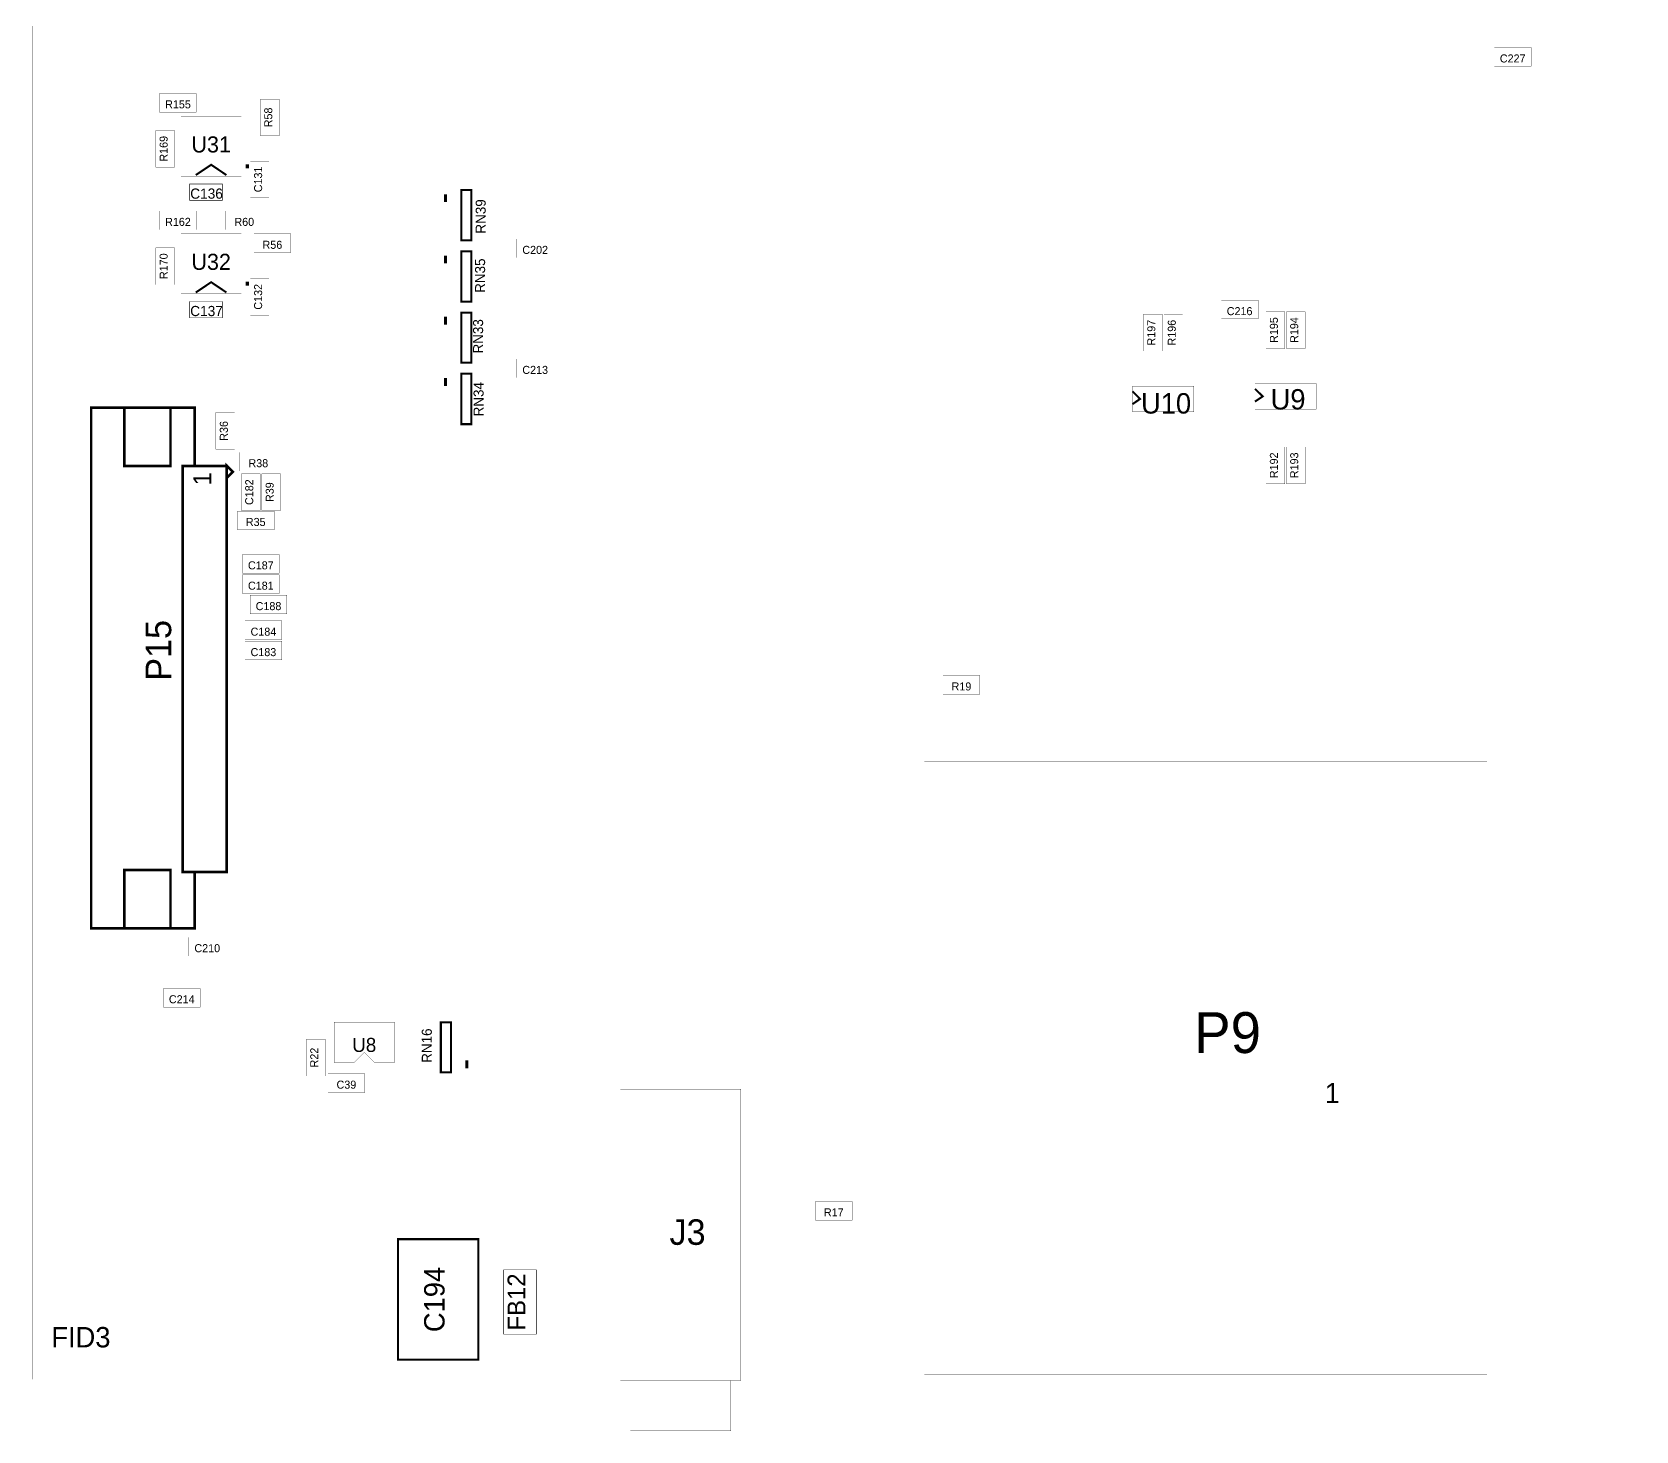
# Model space of a CAD drawing. Extents: x -13.6 to 13.7, y -11.8 to 11.8.
# Drawn here: x -13.55 to 0.02, y -11.77 to 0.07 of the extents above; entities that cross this region are included whole.
import ezdxf
from ezdxf.enums import TextEntityAlignment as Align

# ---------------------------------------------------------------- set-up
doc = ezdxf.new("R2010")
doc.units = 0
for name, color, linetype in [('ASSEMBLY_OUTLIN', 15, 'CONTINUOUS'), ('ASSEMBLY_REF_DE', 15, 'CONTINUOUS'), ('BOARD_OUTLINE', 10, 'CONTINUOUS')]:
    doc.layers.add(name, color=color, linetype=linetype)
doc.styles.add('STYLE_12', font='TXT', dxfattribs={"height": 0.17272})
doc.styles.add('STYLE_15', font='TXT', dxfattribs={"height": 0.2159})
doc.styles.add('STYLE_17', font='TXT', dxfattribs={"height": 0.085})
doc.styles.add('STYLE_21', font='TXT', dxfattribs={"height": 0.068})
doc.styles.add('STYLE_23', font='TXT', dxfattribs={"height": 0.068})
doc.styles.add('STYLE_24', font='TXT', dxfattribs={"height": 0.119})
doc.styles.add('STYLE_28', font='TXT', dxfattribs={"height": 0.1513})
doc.styles.add('STYLE_29', font='TXT', dxfattribs={"height": 0.08636})
doc.styles.add('STYLE_31', font='TXT', dxfattribs={"height": 0.17272})
doc.styles.add('STYLE_33', font='TXT', dxfattribs={"height": 0.17})
doc.styles.add('STYLE_39', font='TXT', dxfattribs={"height": 0.34544})
doc.styles.add('STYLE_5', font='TXT', dxfattribs={"height": 0.2159})
doc.styles.add('STYLE_6', font='TXT', dxfattribs={"height": 0.136})
doc.styles.add('STYLE_7', font='TXT', dxfattribs={"height": 0.15113})

msp = doc.modelspace()

# ---------------------------------------------------------------- linework, layer by layer
at = {"layer": 'ASSEMBLY_OUTLIN'}
for points, const_width in [([(-0.87, -0.224), (-0.87, -0.066), (-1.181, -0.066), (-1.181, -0.224), (-0.87, -0.224)], 0.002), ([(-12.162, -0.613), (-12.162, -0.454), (-12.473, -0.454), (-12.473, -0.613), (-12.162, -0.613)], 0.002), ([(-11.461, -0.813), (-11.461, -0.502), (-11.619, -0.502), (-11.619, -0.813), (-11.461, -0.813)], 0.002), ([(-11.781, -1.156), (-11.781, -0.646), (-12.291, -0.646), (-12.291, -1.156), (-11.781, -1.156)], 0.002), ([(-12.346, -1.078), (-12.346, -0.767), (-12.504, -0.767), (-12.504, -1.078), (-12.346, -1.078)], 0.002), ([(-11.907, -1.144), (-12.036, -1.057), (-12.166, -1.144)], 0.017), ([(-11.73, -1.087), (-11.73, -1.053)], 0.0255), ([(-11.547, -1.337), (-11.547, -1.026), (-11.705, -1.026), (-11.705, -1.337), (-11.547, -1.337)], 0.002), ([(-11.941, -1.358), (-11.941, -1.22), (-12.218, -1.22), (-12.218, -1.358), (-11.941, -1.358)], 0.00432), ([(-10.054, -1.307), (-10.054, -1.373)], 0.0255), ([(-9.835, -1.696), (-9.835, -1.271), (-9.92, -1.271), (-9.92, -1.696), (-9.835, -1.696)], 0.0173), ([(-12.162, -1.606), (-12.162, -1.448), (-12.473, -1.448), (-12.473, -1.606), (-12.162, -1.606)], 0.002), ([(-11.6, -1.606), (-11.6, -1.448), (-11.911, -1.448), (-11.911, -1.606), (-11.6, -1.606)], 0.002), ([(-12.346, -2.071), (-12.346, -1.76), (-12.504, -1.76), (-12.504, -2.071), (-12.346, -2.071)], 0.002), ([(-11.781, -2.149), (-11.781, -1.639), (-12.291, -1.639), (-12.291, -2.149), (-11.781, -2.149)], 0.002), ([(-11.363, -1.8), (-11.363, -1.642), (-11.674, -1.642), (-11.674, -1.8), (-11.363, -1.8)], 0.002), ([(-9.139, -1.843), (-9.139, -1.685), (-9.45, -1.685), (-9.45, -1.843), (-9.139, -1.843)], 0.002), ([(-10.054, -1.825), (-10.054, -1.891)], 0.0255), ([(-9.835, -2.214), (-9.835, -1.789), (-9.92, -1.789), (-9.92, -2.214), (-9.835, -2.214)], 0.0173), ([(-11.73, -2.08), (-11.73, -2.046)], 0.0255), ([(-11.547, -2.33), (-11.547, -2.019), (-11.705, -2.019), (-11.705, -2.33), (-11.547, -2.33)], 0.002), ([(-11.907, -2.137), (-12.036, -2.05), (-12.166, -2.137)], 0.017), ([(-11.941, -2.351), (-11.941, -2.213), (-12.218, -2.213), (-12.218, -2.351), (-11.941, -2.351)], 0.00432), ([(-9.835, -2.732), (-9.835, -2.307), (-9.92, -2.307), (-9.92, -2.732), (-9.835, -2.732)], 0.0173), ([(-3.18, -2.361), (-3.18, -2.203), (-3.491, -2.203), (-3.491, -2.361), (-3.18, -2.361)], 0.002), ([(-2.954, -2.611), (-2.954, -2.3), (-3.113, -2.3), (-3.113, -2.611), (-2.954, -2.611)], 0.002), ([(-2.782, -2.611), (-2.782, -2.3), (-2.94, -2.3), (-2.94, -2.611), (-2.782, -2.611)], 0.002), ([(-10.054, -2.343), (-10.054, -2.409)], 0.0255), ([(-3.991, -2.632), (-3.991, -2.321), (-4.149, -2.321), (-4.149, -2.632), (-3.991, -2.632)], 0.002), ([(-3.818, -2.632), (-3.818, -2.321), (-3.976, -2.321), (-3.976, -2.632), (-3.818, -2.632)], 0.002), ([(-9.139, -2.858), (-9.139, -2.7), (-9.45, -2.7), (-9.45, -2.858), (-9.139, -2.858)], 0.002), ([(-10.054, -2.861), (-10.054, -2.927)], 0.0255), ([(-9.835, -3.251), (-9.835, -2.825), (-9.92, -2.825), (-9.92, -3.251), (-9.835, -3.251)], 0.0173), ([(-4.242, -2.973), (-4.178, -3.038), (-4.242, -3.081)], 0.0173), ([(-3.724, -3.146), (-3.724, -2.93), (-4.242, -2.93), (-4.242, -3.146), (-3.724, -3.146)], 0.002), ([(-3.206, -2.952), (-3.141, -3.016), (-3.206, -3.06)], 0.0173), ([(-2.688, -3.124), (-2.688, -2.908), (-3.206, -2.908), (-3.206, -3.124), (-2.688, -3.124)], 0.002), ([(-12.176, -3.604), (-12.175, -3.111), (-13.051, -3.111), (-13.051, -7.514), (-12.176, -7.514), (-12.176, -7.038), (-11.904, -7.038), (-11.904, -3.604), (-12.176, -3.604)], 0.0221), ([(-12.38, -3.604), (-12.38, -3.111), (-12.771, -3.111), (-12.771, -3.604), (-12.38, -3.604)], 0.0221), ([(-11.837, -3.463), (-11.837, -3.152), (-11.996, -3.152), (-11.996, -3.463), (-11.837, -3.463)], 0.002), ([(-11.482, -3.647), (-11.482, -3.489), (-11.793, -3.489), (-11.793, -3.647), (-11.482, -3.647)], 0.002), ([(-2.954, -3.755), (-2.954, -3.444), (-3.113, -3.444), (-3.113, -3.755), (-2.954, -3.755)], 0.002), ([(-2.782, -3.755), (-2.782, -3.444), (-2.94, -3.444), (-2.94, -3.755), (-2.782, -3.755)], 0.002), ([(-11.904, -7.038), (-11.904, -3.604), (-12.278, -3.604), (-12.278, -7.038), (-11.904, -7.038)], 0.0221), ([(-11.904, -3.604), (-11.853, -3.655), (-11.904, -3.706), (-11.904, -3.604)], 0.0221), ([(-11.622, -3.982), (-11.622, -3.671), (-11.78, -3.671), (-11.78, -3.982), (-11.622, -3.982)], 0.002), ([(-11.449, -3.982), (-11.449, -3.671), (-11.607, -3.671), (-11.607, -3.982), (-11.449, -3.982)], 0.002), ([(-11.503, -4.144), (-11.503, -3.986), (-11.814, -3.986), (-11.814, -4.144), (-11.503, -4.144)], 0.002), ([(-11.46, -4.511), (-11.46, -4.353), (-11.771, -4.353), (-11.771, -4.511), (-11.46, -4.511)], 0.002), ([(-11.46, -4.684), (-11.46, -4.525), (-11.771, -4.525), (-11.771, -4.684), (-11.46, -4.684)], 0.002), ([(-11.395, -4.856), (-11.395, -4.698), (-11.706, -4.698), (-11.706, -4.856), (-11.395, -4.856)], 0.002), ([(-11.438, -5.072), (-11.438, -4.914), (-11.75, -4.914), (-11.75, -5.072), (-11.438, -5.072)], 0.002), ([(-11.438, -5.245), (-11.438, -5.087), (-11.75, -5.087), (-11.75, -5.245), (-11.438, -5.245)], 0.002), ([(-5.533, -5.535), (-5.533, -5.377), (-5.845, -5.377), (-5.845, -5.535), (-5.533, -5.535)], 0.002), ([(-1.243, -11.291), (-1.243, -6.106), (-6.003, -6.106), (-6.003, -11.291), (-1.243, -11.291)], 0.002), ([(-12.38, -7.514), (-12.38, -7.021), (-12.771, -7.021), (-12.771, -7.514), (-12.38, -7.514)], 0.0221), ([(-11.913, -7.749), (-11.913, -7.591), (-12.225, -7.591), (-12.225, -7.749), (-11.913, -7.749)], 0.002), ([(-12.129, -8.181), (-12.129, -8.023), (-12.44, -8.023), (-12.44, -8.181), (-12.129, -8.181)], 0.002), ([(-10.486, -8.649), (-10.655, -8.649), (-10.741, -8.564), (-10.827, -8.649), (-10.996, -8.649), (-10.996, -8.309), (-10.486, -8.309), (-10.486, -8.649)], 0.002), ([(-10.008, -8.734), (-10.008, -8.309), (-10.093, -8.309), (-10.093, -8.734), (-10.008, -8.734)], 0.0173), ([(-11.072, -8.764), (-11.072, -8.453), (-11.23, -8.453), (-11.23, -8.764), (-11.072, -8.764)], 0.002), ([(-9.873, -8.699), (-9.873, -8.632)], 0.0255), ([(-10.737, -8.903), (-10.737, -8.745), (-11.048, -8.745), (-11.048, -8.903), (-10.737, -8.903)], 0.002), ([(-7.555, -11.34), (-7.555, -8.875), (-8.575, -8.875), (-8.575, -11.34), (-7.555, -11.34)], 0.002), ([(-6.613, -9.983), (-6.613, -9.825), (-6.924, -9.825), (-6.924, -9.983), (-6.613, -9.983)], 0.002), ([(-9.775, -11.164), (-9.775, -10.144), (-10.455, -10.144), (-10.455, -11.164), (-9.775, -11.164)], 0.0173), ([(-9.286, -10.947), (-9.286, -10.403), (-9.562, -10.403), (-9.562, -10.947), (-9.286, -10.947)], 0.00432), ([(-7.64, -11.765), (-7.64, -11.34), (-8.49, -11.34), (-8.49, -11.765), (-7.64, -11.765)], 0.002)]:
    msp.add_lwpolyline(points, dxfattribs=dict(at, const_width=const_width))
at = {"layer": 'BOARD_OUTLINE', "const_width": 0.002}
msp.add_lwpolyline([(13.65, -11.329), (13.65, 11.765), (-13.55, 11.765), (-13.55, -11.329), (13.65, -11.329)], dxfattribs=at)

# ---------------------------------------------------------------- texts
at = {"layer": 'ASSEMBLY_OUTLIN', "style": 'STYLE_28'}
msp.add_text('1', height=0.151, rotation=90, dxfattribs=at).set_placement((-12.111, -3.713), align=Align.MIDDLE_CENTER)
at = {"layer": 'ASSEMBLY_OUTLIN', "style": 'STYLE_33'}
msp.add_text('1', height=0.17, dxfattribs=at).set_placement((-2.489, -9.044), align=Align.BOTTOM_RIGHT)
at = {"layer": 'ASSEMBLY_REF_DE'}
for s, height, style, p in [('C227', 0.068, 'STYLE_23', (-1.026, -0.158)), ('R155', 0.068, 'STYLE_23', (-12.317, -0.546)), ('U31', 0.136, 'STYLE_6', (-12.036, -0.885)), ('C136', 0.0864, 'STYLE_29', (-12.075, -1.301)), ('R162', 0.068, 'STYLE_23', (-12.317, -1.54)), ('R60', 0.068, 'STYLE_23', (-11.756, -1.54)), ('R56', 0.068, 'STYLE_23', (-11.518, -1.734)), ('C202', 0.068, 'STYLE_23', (-9.295, -1.777)), ('U32', 0.136, 'STYLE_6', (-12.036, -1.878)), ('C137', 0.0864, 'STYLE_29', (-12.075, -2.294)), ('C216', 0.068, 'STYLE_23', (-3.336, -2.295)), ('C213', 0.068, 'STYLE_23', (-9.295, -2.792)), ('U9', 0.1727, 'STYLE_31', (-2.926, -3.041)), ('U10', 0.1727, 'STYLE_31', (-3.958, -3.075)), ('R38', 0.068, 'STYLE_23', (-11.637, -3.581)), ('R35', 0.068, 'STYLE_23', (-11.659, -4.078)), ('C187', 0.068, 'STYLE_23', (-11.616, -4.445)), ('C181', 0.068, 'STYLE_23', (-11.616, -4.617)), ('C188', 0.068, 'STYLE_23', (-11.551, -4.79)), ('C184', 0.068, 'STYLE_23', (-11.594, -5.006)), ('C183', 0.068, 'STYLE_23', (-11.594, -5.179)), ('R19', 0.068, 'STYLE_23', (-5.689, -5.469)), ('C210', 0.068, 'STYLE_23', (-12.069, -7.683)), ('C214', 0.068, 'STYLE_23', (-12.285, -8.115)), ('U8', 0.119, 'STYLE_24', (-10.741, -8.501)), ('C39', 0.068, 'STYLE_23', (-10.892, -8.837)), ('R17', 0.068, 'STYLE_23', (-6.769, -9.917)), ('J3', 0.2159, 'STYLE_15', (-8.006, -10.084)), ('FID3', 0.1727, 'STYLE_31', (-13.138, -10.973))]:
    msp.add_text(s, height=height, dxfattribs=dict(at, style=style)).set_placement(p, align=Align.MIDDLE_CENTER)
for s, height, style, p in [('R58', 0.068, 'STYLE_21', (-11.553, -0.657)), ('R169', 0.068, 'STYLE_21', (-12.438, -0.922)), ('C131', 0.068, 'STYLE_21', (-11.639, -1.181)), ('RN39', 0.085, 'STYLE_17', (-9.756, -1.494)), ('R170', 0.068, 'STYLE_21', (-12.438, -1.915)), ('RN35', 0.085, 'STYLE_17', (-9.761, -1.995)), ('C132', 0.068, 'STYLE_21', (-11.639, -2.174)), ('RN33', 0.085, 'STYLE_17', (-9.778, -2.508)), ('R197', 0.068, 'STYLE_21', (-4.083, -2.477)), ('R196', 0.068, 'STYLE_21', (-3.91, -2.477)), ('R195', 0.068, 'STYLE_21', (-3.046, -2.455)), ('R194', 0.068, 'STYLE_21', (-2.874, -2.455)), ('RN34', 0.085, 'STYLE_17', (-9.774, -3.04)), ('R36', 0.068, 'STYLE_21', (-11.929, -3.308)), ('R192', 0.068, 'STYLE_21', (-3.046, -3.599)), ('R193', 0.068, 'STYLE_21', (-2.874, -3.599)), ('C182', 0.068, 'STYLE_21', (-11.714, -3.826)), ('R39', 0.068, 'STYLE_21', (-11.541, -3.826)), ('P15', 0.2159, 'STYLE_5', (-12.482, -5.164)), ('RN16', 0.085, 'STYLE_17', (-10.212, -8.507)), ('R22', 0.068, 'STYLE_21', (-11.164, -8.608)), ('C194', 0.1727, 'STYLE_12', (-10.148, -10.654)), ('FB12', 0.1511, 'STYLE_7', (-9.453, -10.675))]:
    msp.add_text(s, height=height, rotation=90, dxfattribs=dict(at, style=style)).set_placement(p, align=Align.MIDDLE_CENTER)
at = {"layer": 'ASSEMBLY_REF_DE', "style": 'STYLE_39'}
msp.add_text('P9', height=0.3454, dxfattribs=at).set_placement((-3.72, -8.224), align=Align.TOP_LEFT)

doc.saveas('drawing.dxf')
